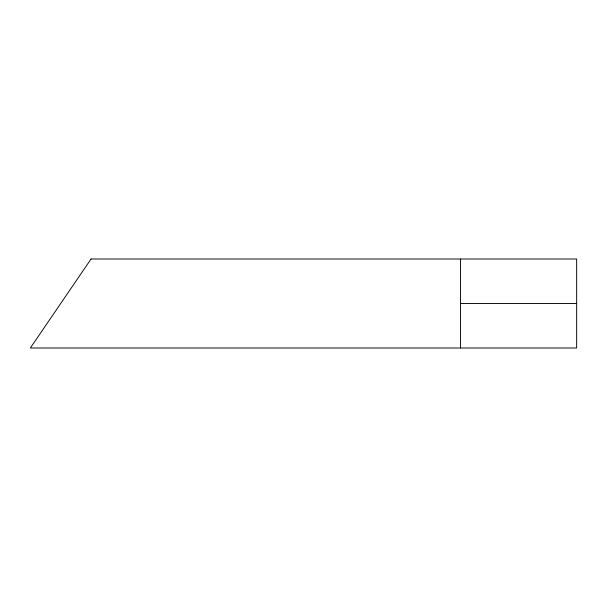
<?xml version="1.0" encoding="UTF-8"?>
<svg xmlns="http://www.w3.org/2000/svg" width="607" height="607" viewBox="0 0 607 607"><rect width="100%" height="100%" fill="white"/><g stroke="black" fill="none" stroke-linecap="round" stroke-linejoin="round"><path stroke-width="0.91" d="M460.554 303.5L576.65 303.5M460.554 259.007L460.554 347.993M91.05 259.007L30.35 347.993L576.65 347.993L576.65 259.007L91.05 259.007"/></g></svg>
